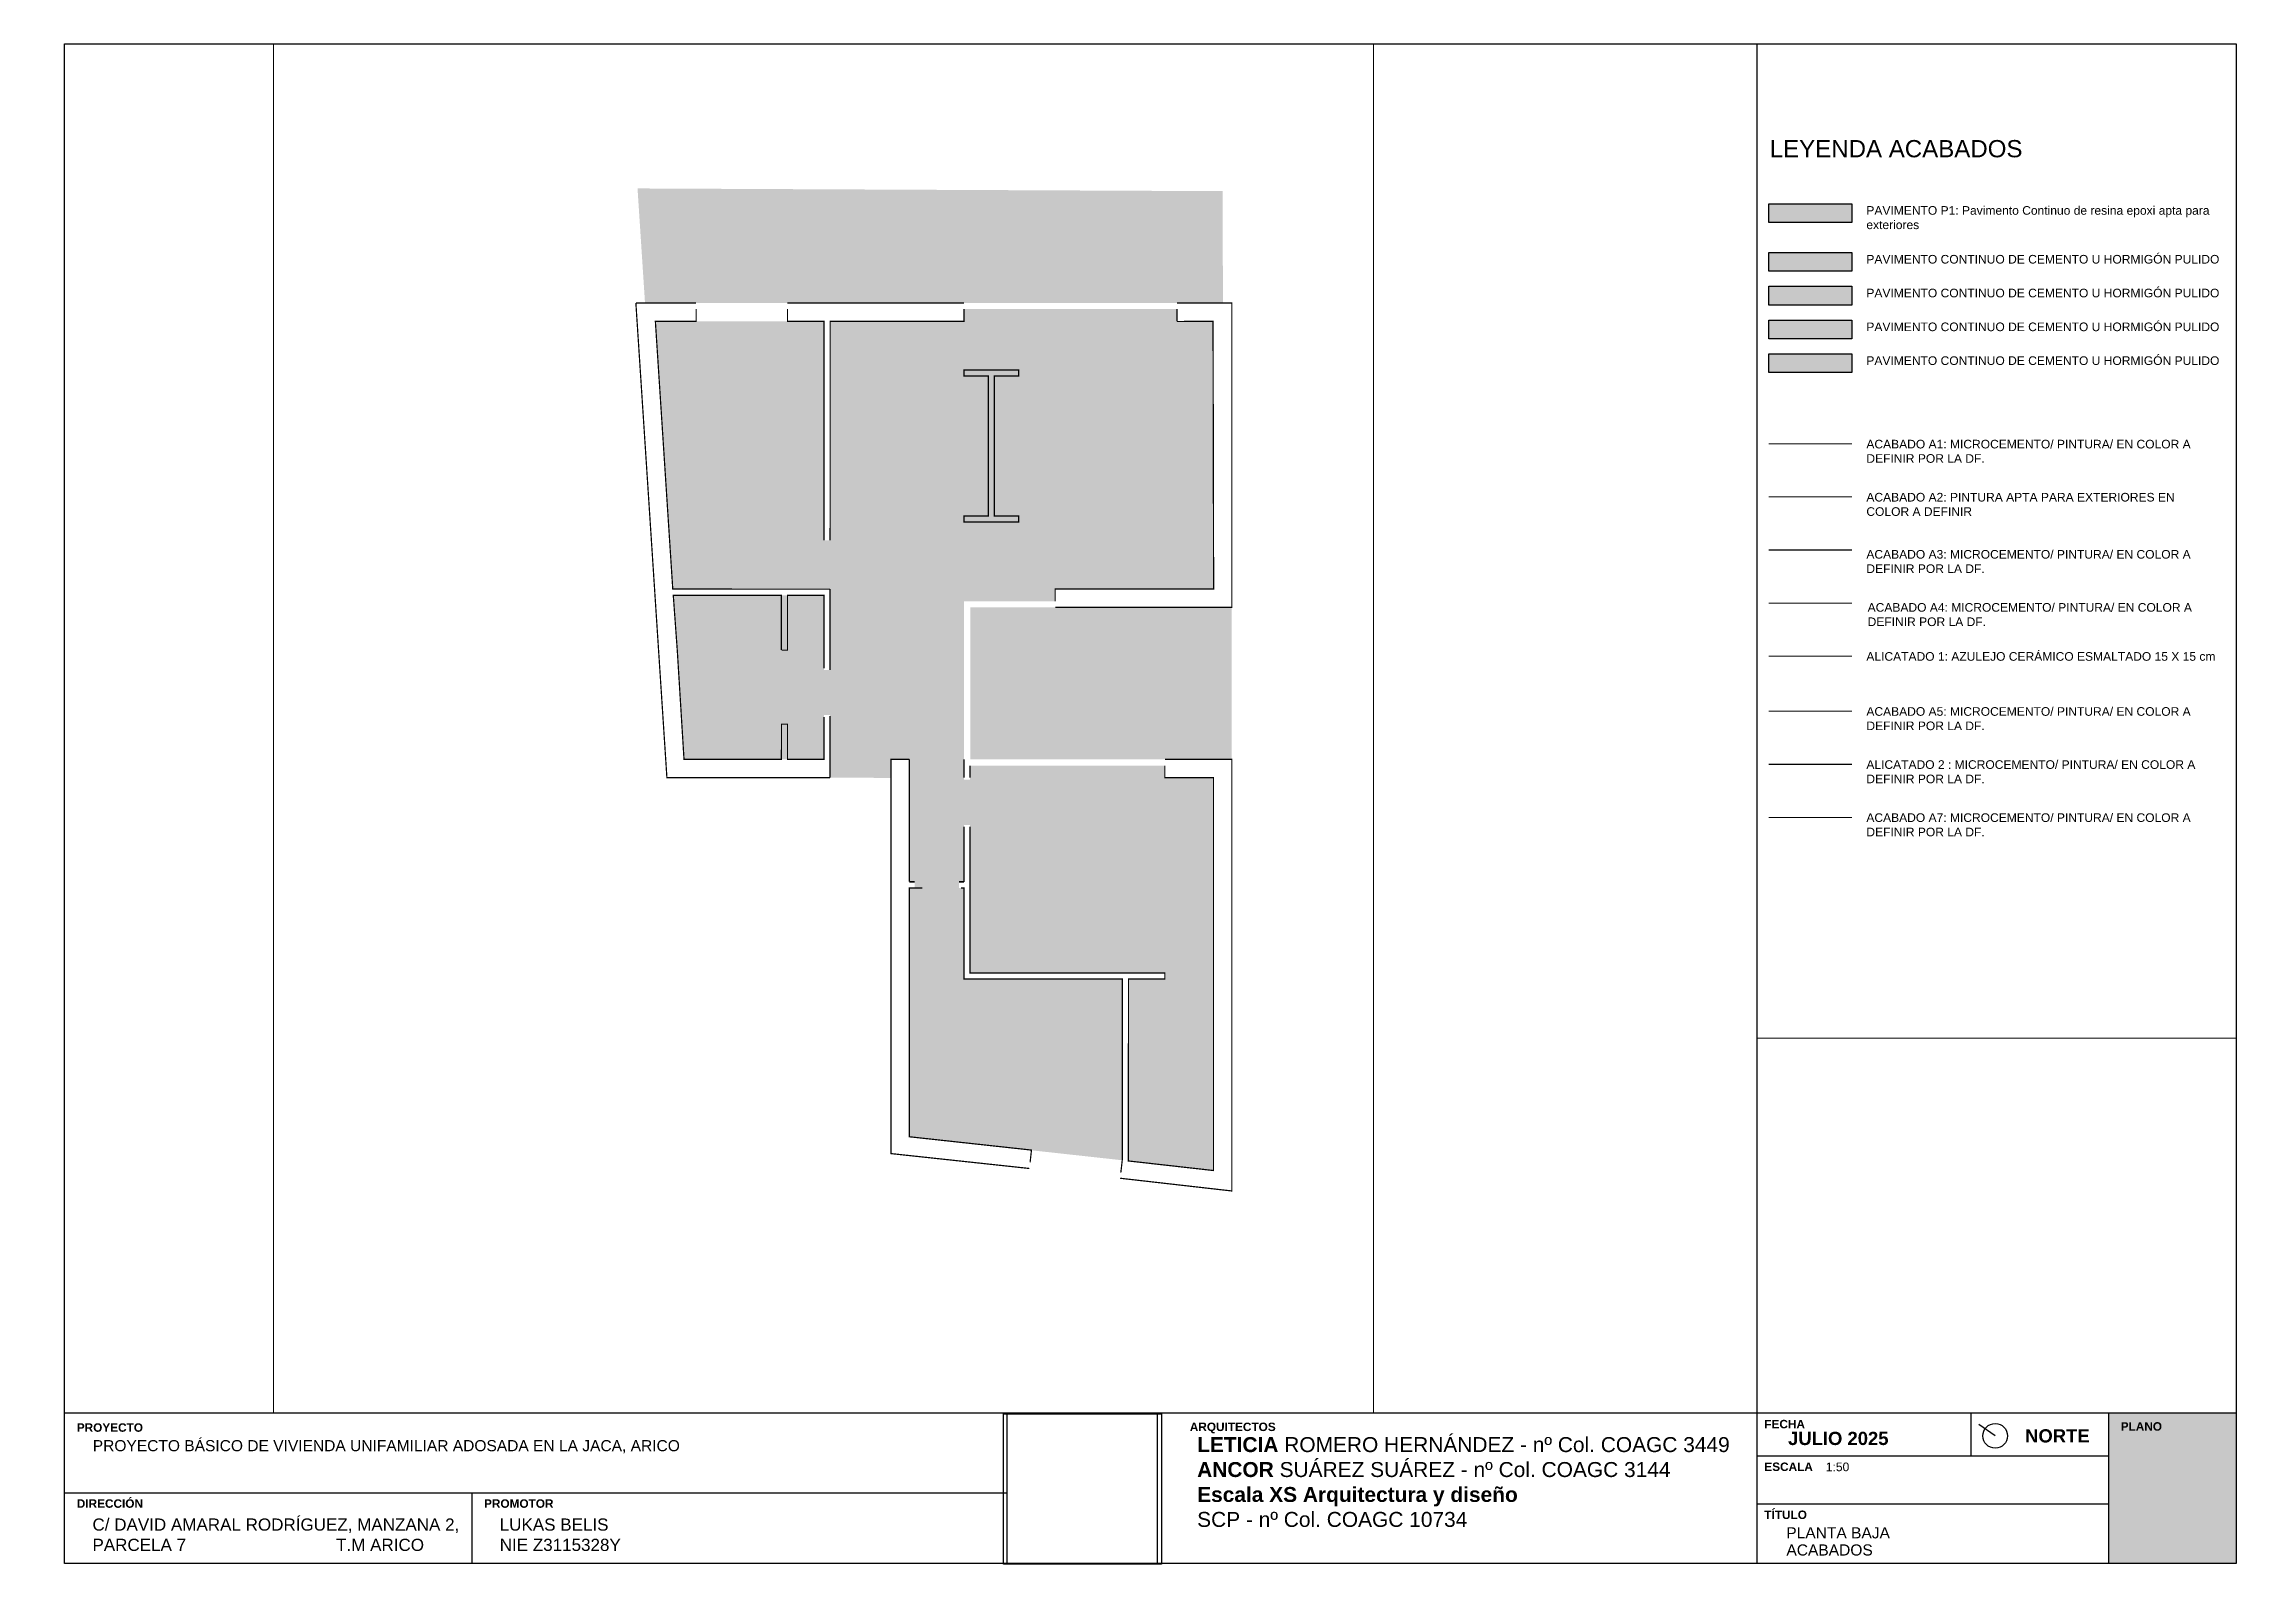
# Paper-space layout 'ACAB_PB' of a CAD drawing. Header units: metres, sheet in millimetres. Extents: x 0 to 414, y 1 to 291.
# The model-space entities are those that its viewports show. They can reach past a viewport. Long polylines and large blocks are cut down to what shows.
import ezdxf
from ezdxf.enums import TextEntityAlignment as Align

# ---------------------------------------------------------------- set-up
doc = ezdxf.new("R2010")
doc.units = ezdxf.units.M
doc.header["$XCLIPFRAME"] = 2
doc.linetypes.add('CONTINUA', pattern=[0])
doc.layers.add('02Acabados', color=7, linetype='Continuous', lineweight=30)
doc.layers.add('02Albañilería', color=7, linetype='Continuous', lineweight=30)
doc.layers.add('04Presentacion', color=7, linetype='Continuous')
doc.layers.add('04Ventana Presentación', color=250, linetype='Continuous')
for name, color, linetype, true_color in [('04Ventanas presentación', 7, 'Continuous', 0xffffff), ('PDF2_Rellenos sólidos', 7, 'Continuous', 0xffffff), ('PDF_Rellenos sólidos', 7, 'Continuous', 0xffffff)]:
    doc.layers.add(name, color=color, linetype=linetype, true_color=true_color)
doc.styles.add('ARIAL', font='arial.ttf')
doc.styles.add('BankGothic', font='bgothl.ttf')
doc.styles.get("Standard").update_dxf_attribs({"font": 'arial.ttf'})
picture_1 = doc.add_image_def('image1.png', size_in_pixel=(401, 382))

# ---------------------------------------------------------------- blocks, each defined once
blk = doc.blocks.new('_caratula hostel')
at = {"layer": '04Presentacion', "ltscale": 0.1}
h = blk.add_hatch(color=252, dxfattribs=at)
h.dxf.hatch_style = 1
h.paths.add_polyline_path([(414.1749168296822, 32.601640524066), (390.0840465432291, 32.601640524066), (390.0840465432293, 4.212580727186718), (414.1749168296822, 4.212580727186718)])
for p, q in [((182.1665553406386, 4.212580727679719), (182.1665553406386, 32.60164052435364)), ((210.5556151117204, 4.212580727392008), (210.5556151117204, 32.60164052406594)), ((323.7607147602142, 4.212580727186718), (323.7607147602142, 32.60164052406597)), ((414.1749168296822, 27.15349867860901), (414.1749168296824, 27.15349867860906)), ((323.7607147602142, 15.46721632333608), (390.0840465432293, 15.46721632333608))]:
    blk.add_line(p, q, dxfattribs=at)
at = {"layer": '04Presentacion', "linetype": 'Continuous'}
blk.add_lwpolyline([(4.202156111771159, 4.212580727186718), (4.202156111771159, 291.1723210841374), (414.1749168296822, 291.1723210841374), (414.1749168296822, 4.212580727186718)], close=True, dxfattribs=at)
at = {"layer": '04Presentacion', "ltscale": 0.1}
for points in [[(414.1749168296822, 32.601640524066), (4.202156092971791, 32.60164052406587)], [(364.0722309973929, 32.60164052406599), (364.0722309973929, 24.53986588300006)], [(390.0840465432293, 32.601640524066), (390.0840465432293, 4.212580727186718)], [(323.7607147602142, 24.53986588300006), (390.0840465432291, 24.53986588300006)], [(4.202156111771159, 17.58935318729391), (182.1665553406386, 17.58935318729391)], [(81.09053294565432, 17.58935318729391), (81.09053294565432, 4.212580727186718)]]:
    blk.add_lwpolyline(points, dxfattribs=at)
at = {"layer": '04Presentacion', "attachment_point": 1, "style": 'BankGothic'}
for s, insert, char_height, width in [('{\\fArial|b1|i0|c0|p34;\\C8;PROYECTO}', (6.498056713914427, 30.69526151757721), 1.594487527470779, 92.2528338314138), ('{\\fArial|b1|i0|c0|p34;\\C8;ARQUITECTOS}', (216.6322591028146, 30.8279542040379), 1.594487527470779, 92.2528338314138), ('{\\fArial|b1|i0|c0|p34;\\C8;FECHA}', (325.0977942040066, 31.34927578360067), 1.594487527470779, 92.2528338314138), ('{\\fArial|b1|i0|c0|p34;JULIO 2025}', (329.5790971778827, 29.08832323191613), 2.491386761673093, 155.1989321101103), ('{\\fArial|b1|i0|c0|p34;NORTE}', (374.325707584106, 29.57366095026289), 2.491386761673093, 155.1989321101103), ('{\\fArial|b1|i0|c0|p34;\\C8;PLANO}', (392.3799471453726, 30.90591970770044), 1.594487527470779, 92.2528338314138), ('{\\fArial|b0|i0|c0|p34;PROYECTO BÁSICO DE VIVIENDA UNIFAMILIAR ADOSADA EN LA JACA, ARICO}', (9.516266306721352, 27.52649924525766), 2.1, 171.1158461030153), ('{\\fArial|b1|i0|c0|p34;LETICIA\\fArial|b0|i0|c0|p34; ROMERO HERNÁNDEZ - nº Col. COAGC 3449\\fArial|b1|i0|c0|p34;\\PANCOR\\fArial|b0|i0|c0|p34; SUÁREZ SUÁREZ - nº Col. COAGC 3144\\P\\fArial|b1|i0|c0|p34;Escala XS Arquitectura y diseño\\fArial|b0|i0|c0|p34; \\PSCP - nº Col. COAGC 10734}', (218.0161293021254, 28.0919758843009), 2.825079538880173, 102.7773827197645), ('{\\fArial|b1|i0|c0|p34;\\C8;ESCALA}', (325.0977942040067, 23.29308141823382), 1.594487527470779, 92.2528338314138), ('{\\fArial|b1|i0|c0|p34;\\C8;DIRECCIÓN}', (6.49805671391446, 16.34256872224), 1.594487527470779, 92.2528338314138), ('{\\fArial|b0|i0|c0|p34;C/ DAVID AMARAL RODRÍGUEZ, MANZANA 2, PARCELA 7^I^I^I^IT.M ARICO}', (9.454740801173294, 12.72818856944692), 2.299999999999999, 72.03325064714258), ('{\\fArial|b1|i0|c0|p34;\\C8;PROMOTOR}', (83.38643355931896, 16.34256872224), 1.594487527470779, 92.2528338314138), ('{\\fArial|b0|i0|c0|p34;LUKAS BELIS\\PNIE Z3115328Y}', (86.34311763505644, 12.72818856944684), 2.299999999999999, 72.03325064714258), ('{\\fArial|b1|i0|c0|p34;\\C8;TÍTULO}', (325.0977942040067, 14.22043185856983), 1.594487527470779, 92.2528338314138)]:
    blk.add_mtext(s, dxfattribs=dict(at, insert=insert, char_height=char_height, width=width))
at = {"layer": '04Presentacion', "color": 252, "true_color": 0x939598, "style": 'ARIAL'}
blk.add_attdef('ESCALA', (336.7008910053264, 21.65806785816321), '', height=1.631071039444062, dxfattribs=at)
at = {"layer": '04Presentacion', "style": 'ARIAL'}
blk.add_attdef('LAMINA', text='', height=9.5, dxfattribs=at).set_placement((402.1294816864557, 11.87564876727992), align=Align.CENTER)
for tag, p in [('PLANTA', (329.2484716826496, 8.968635962129621)), ('PLANO', (329.2669092576834, 5.732480974009376))]:
    blk.add_attdef(tag, p, '', height=2.1, dxfattribs=at)
at = {"layer": '04Presentacion', "color": 7, "true_color": 0xffffff}
image = blk.add_image(picture_1, insert=(181.4856726645263, 4.089110263256921), size_in_units=(29.801081095159347, 28.38905979638621), dxfattribs=at)
image.set_boundary_path([(-0.5, -0.5), (400.4999999999999, 381.5)])
image.dxf.clipping = 0

msp = doc.modelspace()

# ---------------------------------------------------------------- hatches: boundary and pattern name
at = {"layer": '02Albañilería', "transparency": 33554483}
h = msp.add_hatch(color=142, dxfattribs=at)
h.dxf.hatch_style = 1
h.paths.add_polyline_path([(-92.11458585338914, 11.61753597071686), (-88.25492334386581, 11.61753597071686), (-88.25492334386581, 10.74517580129498), (-92.11458585338914, 10.74517580129498)])
h = msp.add_hatch(color=171, dxfattribs=at)
h.dxf.hatch_style = 1
h.paths.add_polyline_path([(-92.11458585338914, 9.350912763814568), (-88.25492334386581, 9.350912763814568), (-88.25492334386581, 8.478552594392688), (-92.11458585338914, 8.478552594392688)])
h = msp.add_hatch(color=151, dxfattribs=at)
h.dxf.hatch_style = 1
h.paths.add_polyline_path([(-92.11458585338914, 7.781421075652481), (-88.25492334386581, 7.781421075652481), (-88.25492334386581, 6.9090609062306), (-92.11458585338914, 6.9090609062306)])
h = msp.add_hatch(color=40, dxfattribs=at)
h.dxf.hatch_style = 1
h.paths.add_polyline_path([(-92.11458585338914, 6.211929387490393), (-88.25492334386581, 6.211929387490393), (-88.25492334386581, 5.339569218068511), (-92.11458585338914, 5.339569218068511)])
h = msp.add_hatch(color=142, dxfattribs=at)
h.dxf.hatch_style = 1
h.paths.add_polyline_path([(75.51026793562086, 4.070005084795817), (75.50605554512543, 5.908807768755274), (65.89226181050778, 5.953483563472721), (66.01540818856947, 4.070004715478534)])
at = {"layer": '02Albañilería', "true_color": 0xa953a0, "transparency": 33554483}
h = msp.add_hatch(color=215, dxfattribs=at)
h.dxf.hatch_style = 1
h.paths.add_polyline_path([(-92.11458585338914, 4.642437699328304), (-88.25492334386581, 4.642437699328304), (-88.25492334386581, 3.770077529906423), (-92.11458585338914, 3.770077529906423)])
at = {"layer": '02Albañilería', "transparency": 33554483}
h = msp.add_hatch(color=171, dxfattribs=at)
h.dxf.hatch_style = 1
h.paths.add_polyline_path([(75.35604070364292, 3.773992374227496), (74.75588370887264, 3.771146450176239), (74.75587726464742, 3.971146462463885), (71.25551552076863, 3.970008128745099), (71.25405311932869, 3.778393923645341), (69.05477766494906, 3.778387860738059), (69.0561459392317, 3.769995397566248), (69.05624003543988, 3.769995397566248), (69.05890792170243, -0.6289756532551323), (69.05708366519418, -0.6314423168345585), (69.05708366519418, -1.961394986286528), (68.95624003488109, -1.961394986593074), (68.95624003581241, -2.701394986044384), (69.05624003543988, -2.701394986044384), (69.05651911400096, -3.729128544914452), (70.05667671223395, -3.732582483253687), (70.05666885498792, -3.429143512234587), (70.35665620902117, -3.429137030549025), (70.35690298271803, -5.440635298419859), (70.4436786838985, -5.440623030266472), (70.4436786838985, -5.54064739063768), (71.1764221499402, -5.540647390637765), (71.17617660325334, -5.440623030266472), (71.25427772548308, -5.440623030266472), (71.25513371668517, -0.8291208390627318), (72.75453840493418, -0.8291269224672319), (72.75453840493418, -0.6289377802632786), (75.35762254348757, -0.6288662184949985)])
h = msp.add_hatch(color=151, dxfattribs=at)
h.dxf.hatch_style = 1
h.paths.add_polyline_path([(68.95624007932605, 3.769989845004962), (66.18543988607927, 3.769437857596358), (66.47303381301778, -0.629763609694515), (69.05890792170243, -0.6289756532551323), (69.05890792170243, 0.1710048955653107), (68.95708526674485, 0.1710048955653107)])
h = msp.add_hatch(color=40, dxfattribs=at)
h.dxf.hatch_style = 1
h.paths.add_polyline_path([(68.95624003488109, -0.7313949860257551), (66.47968523021599, -0.7315074977154002), (66.65603984032833, -3.429128646494298), (68.95624003581241, -3.429128646494298)])
h = msp.add_hatch(color=142, dxfattribs=at)
h.dxf.hatch_style = 1
h.paths.add_polyline_path([(75.65605565876757, -3.429147267950476), (75.65580284054766, -0.9291187001295568), (71.35945251675518, -0.9282517819088837), (71.35941683971481, -3.428212060611045)])
at = {"layer": '02Albañilería', "true_color": 0xa953a0, "transparency": 33554483}
h = msp.add_hatch(color=215, dxfattribs=at)
h.dxf.hatch_style = 1
h.paths.add_polyline_path([(74.55609273900173, -3.729148689318027), (74.55607862714923, -3.529147265344839), (71.35470275834074, -3.529158397268211), (71.35461500942394, -3.759399318280351), (71.25469956082514, -3.759399318280351), (71.25469956082514, -4.505580484552076), (71.35469956082515, -4.505580403937209), (71.3557889302233, -6.936985283006702), (74.5560787928298, -6.936985283144586), (74.5560787928298, -7.037009644447657), (73.9590855631127, -7.037009644447657), (73.95605557955031, -10.02707245895006), (75.35605549928215, -10.18465908235426), (75.35605062730116, -3.729145843952814)])
h = msp.add_hatch(color=215, dxfattribs=at)
h.dxf.hatch_style = 1
h.paths.add_polyline_path([(71.25578893022346, -5.540647390637747), (70.35691525386018, -5.540659658791152), (70.3574171377451, -9.631608483643834), (73.85605557955029, -10.01581626968881), (73.85605333149724, -7.037009644449348), (71.25578893022335, -7.037009644447667)])

# ---------------------------------------------------------------- linework, layer by layer
at = {"layer": '02Acabados', "color": 9, "true_color": 0xd19cc7}
for points, const_width in [([(65.86508789347596, 4.070005056446568), (66.85539489799027, 4.069985842214457)], 0.02), ([(69.05624003543988, -3.729128646494253), (66.3750778235015, -3.730104543465891), (65.86508789347596, 4.070005056446568)], 0.02), ([(68.35544304086335, 4.06997972917275), (71.25551548981952, 4.070005063684568)], 0.02), ([(74.75587726464738, 4.070005048984675), (75.65605553912081, 4.07000508608376), (75.65633086234294, -0.9290057741602524), (72.75453840493418, -0.9290057741602524)], 0.02), ([(-92.11458585338914, -2.000753339664576), (-88.25492334386581, -2.000753339664576)], 0.05), ([(74.55607829579282, -3.429147265368122), (75.65605565876757, -3.429147267950476), (75.65605549831906, -10.52032106826997), (73.82237940491589, -10.31142851911166)], 0.02), ([(72.330973350366, -10.1508472697784), (70.05702658361784, -9.906210795045144), (70.05702658361784, -3.732582445031294)], 0.02)]:
    msp.add_lwpolyline(points, dxfattribs=dict(at, const_width=const_width))
at = {"layer": '02Acabados', "color": 222}
for points, const_width in [([(66.85539489799027, 3.969983797183438), (66.85539489799027, 3.769437857596358), (66.18543988607922, 3.769437857596358), (66.47121116743807, -0.6297641642127801), (69.0570836663217, -0.6314405794754663)], 0.02), ([(68.95624007932605, 0.1710048955653107), (68.95621622794313, 3.76998984484689), (68.35664014196207, 3.770370969499726), (68.35583993260971, 3.969998943428148)], 0.02), ([(71.35470004589007, -3.729148688601092), (71.35444631182366, -3.529158358769683)], 0.02), ([(74.55607879282985, -3.529158358769684), (74.55609273900173, -3.729148689318027), (75.35605062730116, -3.729145843952814), (75.35605549928215, -10.18465908235426), (73.95605557955031, -10.02707245895006), (73.9590855631127, -7.037009644447657), (74.55607879282985, -7.037009644447657), (74.55607879282985, -6.936985283144586), (71.35578893022347, -6.936985283144881), (71.35578893022347, -4.535831074276064)], 0.02), ([(-92.11458585338914, -4.465632063097807), (-88.25492334386581, -4.465632063097807)], 0.05), ([(72.34200183138744, -10.05190544935066), (72.36511012680283, -9.8484355762684), (70.35716606991456, -9.629556175585895), (70.35716606991456, -5.540659692692649), (70.57372408796192, -5.54064739063768)], 0.02), ([(71.20630668508085, -5.540647390637733), (71.2557889302234, -5.540647390637733), (71.25578893022342, -7.037009644447667), (73.85605561092054, -7.037009644447629), (73.85605557955087, -10.01576093083594), (73.83286511402498, -10.21922146106661)], 0.02)]:
    msp.add_lwpolyline(points, dxfattribs=dict(at, const_width=const_width))
at = {"layer": '02Acabados', "color": 171}
for points, const_width in [([(71.25551552089323, 3.970409944586315), (71.2555154587458, 3.77000504898465), (69.05787618722597, 3.77018802692671), (69.05629434738132, 0.1710048955653107)], 0.02), ([(74.75587726464738, 3.971146462463885), (74.75632071048454, 3.767761340719225)], 0.02), ([(-92.11458585338914, 0.4641253837686535), (-88.25492334386581, 0.4641253837686535)], 0.05), ([(69.05624003543988, -1.961394986286528), (69.05583466334632, -0.6289778232178876)], 0.02), ([(74.75630965628741, -0.6288647066467945), (72.75453840493418, -0.6288596737024861), (72.75453840493418, -0.8292514298233228)], 0.02), ([(69.05624003543988, -3.729128646494253), (69.05624003543988, -2.716394985941938)], 0.02), ([(70.35665620902117, -3.429137030549025), (70.05665620902121, -3.429144798746374), (70.05736380904139, -3.732583751646341)], 0.02), ([(70.35665622265626, -3.429248172692123), (70.35690290909524, -5.440035185361406)], 0.02), ([(71.25469956082514, -3.729148688835856), (71.25470572108412, -3.42911332389216)], 0.02), ([(71.2557889302234, -5.440623030266454), (71.25578893022363, -4.535831154890946)], 0.02)]:
    msp.add_lwpolyline(points, dxfattribs=dict(at, const_width=const_width))
at = {"layer": '02Acabados', "color": 61}
for points, const_width in [([(74.7558772646475, 3.767760373862806), (75.34803364980857, 3.769051467732864), (75.3576225435052, -0.6288662675848427), (74.75587691526101, -0.6284847337925257)], 0.02), ([(-92.11458585338914, -14.41591174380528), (-88.25492334386581, -14.41591174380528)], 0.05)]:
    msp.add_lwpolyline(points, dxfattribs=dict(at, const_width=const_width))
at = {"layer": '02Acabados', "color": 32, "true_color": 0xcd6928}
for points, const_width in [([(72.1552499525655, 2.970681082313411), (72.1552499525655, 2.870681082313417), (71.75551548981952, 2.870681082313417), (71.75551548981952, 0.5706810823134063), (72.1552499525655, 0.5706810823134063), (72.15526022924469, 0.4707736318479761), (71.25551548981952, 0.470681082313412), (71.2555052036206, 0.5706810812553443), (71.6552499525655, 0.5706810823134063), (71.6552499525655, 2.870681082313417), (71.25551548981952, 2.870681082313417), (71.25551548981952, 2.970681082313411), (72.1552499525655, 2.970681082313411)], 0.02), ([(-92.11458585338914, -16.88079046723851), (-88.25492334386581, -16.88079046723851)], 0.05)]:
    msp.add_lwpolyline(points, dxfattribs=dict(at, const_width=const_width))
at = {"layer": '02Acabados', "color": 142}
for points, const_width in [([(68.25624003488105, -1.633099262378879), (68.25624003488105, -0.7321532471791344), (66.47968523021599, -0.7315074977154002), (66.5455550743406, -1.639090369884975)], 0.02), ([(-92.11458585338914, -9.395389509964266), (-88.25492334386581, -9.395389509964266)], 0.05)]:
    msp.add_lwpolyline(points, dxfattribs=dict(at, const_width=const_width))
at = {"layer": '02Acabados', "color": 174, "true_color": 0x0000a5}
for points, const_width in [([(68.95624003488109, -1.931394986025757), (68.95624003488109, -0.7313949860257551), (68.35624003488105, -0.7321532471791344), (68.35624003488105, -1.633627254425611), (68.25824518025439, -1.633627254425611)], 0.02), ([(66.5455550743406, -1.639090369884975), (66.65603984032833, -3.429128646494298), (68.25624003581235, -3.429101388057027), (68.25824518025439, -2.850261815813006), (68.35624003581239, -2.850261815813006), (68.35624003581239, -3.429101388057027), (68.95624003581241, -3.429101388057027), (68.95624003581241, -2.731394985839493)], 0.02), ([(-92.11458585338914, -11.95103302037205), (-88.25492334386581, -11.95103302037205)], 0.05)]:
    msp.add_lwpolyline(points, dxfattribs=dict(at, const_width=const_width))
at = {"layer": '02Acabados', "color": 42, "true_color": 0xc29100}
for points, const_width in [([(70.35690299411152, -5.440021649904117), (70.44533613344151, -5.440623030266472)], 0.03), ([(71.17629937659677, -5.440623030266454), (71.2557889302234, -5.440623030266454)], 0.03), ([(-92.11458585338914, -6.930510786531037), (-88.25492334386581, -6.930510786531037)], 0.05)]:
    msp.add_lwpolyline(points, dxfattribs=dict(at, const_width=const_width))
at = {"layer": '02Albañilería', "color": 142, "transparency": 33554585}
msp.add_lwpolyline([(-92.11458585338914, 11.61753597071686), (-88.25492334386581, 11.61753597071686), (-88.25492334386581, 10.74517580129498), (-92.11458585338914, 10.74517580129498)], close=True, dxfattribs=at)
at = {"layer": '02Albañilería', "color": 171, "transparency": 33554585}
msp.add_lwpolyline([(-92.11458585338914, 9.350912763814568), (-88.25492334386581, 9.350912763814568), (-88.25492334386581, 8.478552594392688), (-92.11458585338914, 8.478552594392688)], close=True, dxfattribs=at)
at = {"layer": '02Albañilería', "color": 151, "transparency": 33554585}
msp.add_lwpolyline([(-92.11458585338914, 7.781421075652481), (-88.25492334386581, 7.781421075652481), (-88.25492334386581, 6.9090609062306), (-92.11458585338914, 6.9090609062306)], close=True, dxfattribs=at)
at = {"layer": '02Albañilería', "color": 40, "transparency": 33554585}
msp.add_lwpolyline([(-92.11458585338914, 6.211929387490393), (-88.25492334386581, 6.211929387490393), (-88.25492334386581, 5.339569218068511), (-92.11458585338914, 5.339569218068511)], close=True, dxfattribs=at)
at = {"layer": '02Albañilería', "color": 215, "true_color": 0xa953a0, "transparency": 33554585}
msp.add_lwpolyline([(-92.11458585338914, 4.642437699328304), (-88.25492334386581, 4.642437699328304), (-88.25492334386581, 3.770077529906423), (-92.11458585338914, 3.770077529906423)], close=True, dxfattribs=at)

# ---------------------------------------------------------------- texts
at = {"layer": '02Acabados', "transparency": 33554687, "attachment_point": 1}
for s, width, heights, insert, char_height in [('LEYENDA ACABADOS', 21.87330030741646, [0], (-92.07302158948141, 14.5715754575217), 0.8), ('PAVIMENTO P1: Pavimento Continuo de resina epoxi apta para exteriores', 16.70561292052775, [0], (-87.58408982327455, 11.50361166133837), 0.4), ('PAVIMENTO CONTINUO DE CEMENTO U HORMIGÓN PULIDO', 22.87512194267924, [0], (-87.58408982327455, 9.23698845443608), 0.4), ('PAVIMENTO CONTINUO DE CEMENTO U HORMIGÓN PULIDO', 22.87512194267924, [0], (-87.58408982327455, 7.667496766273991), 0.4), ('PAVIMENTO CONTINUO DE CEMENTO U HORMIGÓN PULIDO', 22.87512194267924, [0], (-87.58408982327455, 6.098005078111903), 0.4), ('PAVIMENTO CONTINUO DE CEMENTO U HORMIGÓN PULIDO', 22.87512194267924, [0], (-87.58408982327455, 4.528513389949814), 0.4), ('ACABADO A1: MICROCEMENTO/ PINTURA/ EN COLOR A DEFINIR POR LA DF. ', 16.33325536165716, [1.354693856910891], (-87.58408982327455, 0.6520685149658974), 0.4), ('ACABADO A2: PINTURA APTA PARA EXTERIORES EN COLOR A DEFINIR  ', 16.2693098586144, [1.863207333271694], (-87.58408982327455, -1.812810208467332), 0.4), ('ACABADO A3: MICROCEMENTO/ PINTURA/ EN COLOR A DEFINIR POR LA DF. ', 16.32162093230931, [1.648619335677626], (-87.5840898232745, -4.465632063097807), 0.4), ('ACABADO A4: MICROCEMENTO/ PINTURA/ EN COLOR A DEFINIR POR LA DF. ', 16.34682753352149, [2.404122715573286], (-87.52535160892558, -6.930510786531037), 0.4), ('ALICATADO 1: AZULEJO CERÁMICO ESMALTADO 15 X 15 cm', 22.87512194267924, [0], (-87.58408982327455, -9.207446378767022), 0.4), ('ACABADO A5: MICROCEMENTO/ PINTURA/ EN COLOR A DEFINIR POR LA DF. ', 16.325572172708, [1.450171788660319], (-87.58408982327455, -11.7630898891748), 0.4), ('ALICATADO 2 : MICROCEMENTO/ PINTURA/ EN COLOR A DEFINIR POR LA DF. ', 16.37614486011284, [1.702914831321542], (-87.58408982327455, -14.22796861260804), 0.4), ('ACABADO A7: MICROCEMENTO/ PINTURA/ EN COLOR A DEFINIR POR LA DF. ', 16.32556818558373, [3.067736729009758], (-87.58408982327455, -16.69284733604127), 0.4)]:
    msp.add_mtext_dynamic_manual_height_columns(s, width=width, gutter_width=1, heights=heights, dxfattribs=dict(at, insert=insert, char_height=char_height))

psp = doc.layouts.new('ACAB_PB')

# ---------------------------------------------------------------- hatches: boundary and pattern name
at = {"layer": 'PDF2_Rellenos sólidos', "transparency": 33554559}
h = psp.add_hatch(color=256, dxfattribs=at)
h.paths.add_polyline_path([(0.2777777777777778, 1.902777777777777), (16.20833333333333, 1.902777777777777)], flags=0)
h.paths.add_polyline_path([(16.20833333333333, 1.902777777777777), (16.20833333333333, 11.41666666666666)], flags=0)
h.paths.add_polyline_path([(16.20833333333333, 11.41666666666666), (0.2777777777777778, 11.41666666666666)], flags=0)
h.paths.add_polyline_path([(0.2777777777777778, 11.41666666666666), (0.2777777777777778, 1.902777777777777)], flags=0)
h = psp.add_hatch(color=256, dxfattribs=at)
h.paths.add_polyline_path([(0.2777777777777778, 1.458333333333333), (16.20833333333333, 1.458333333333333)], flags=0)
h.paths.add_polyline_path([(16.20833333333333, 1.458333333333333), (16.20833333333333, 1.73611111111111)], flags=0)
h.paths.add_polyline_path([(16.20833333333333, 1.73611111111111), (0.2777777777777778, 1.73611111111111)], flags=0)
h.paths.add_polyline_path([(0.2777777777777778, 1.73611111111111), (0.2777777777777778, 1.458333333333333)], flags=0)
at = {"layer": 'PDF_Rellenos sólidos', "linetype": 'CONTINUA', "transparency": 33554559}
h = psp.add_hatch(color=256, dxfattribs=at)
h.paths.add_polyline_path([(0.4305555555555556, 2.069444444444444), (11.18055555555555, 2.069444444444444)], flags=0)
h.paths.add_polyline_path([(11.18055555555555, 2.069444444444444), (11.18055555555555, 16.04166666666666)], flags=0)
h.paths.add_polyline_path([(11.18055555555555, 16.04166666666666), (0.4305555555555556, 16.04166666666666)], flags=0)
h.paths.add_polyline_path([(0.4305555555555556, 16.04166666666666), (0.4305555555555556, 2.069444444444444)], flags=0)
h = psp.add_hatch(color=256, dxfattribs=at)
h.paths.add_polyline_path([(0.4305555555555556, 1.583333333333333), (11.15277777777778, 1.583333333333333)], flags=0)
h.paths.add_polyline_path([(11.15277777777778, 1.583333333333333), (11.15277777777778, 1.86111111111111)], flags=0)
h.paths.add_polyline_path([(11.15277777777778, 1.86111111111111), (0.4305555555555556, 1.86111111111111)], flags=0)
h.paths.add_polyline_path([(0.4305555555555556, 1.86111111111111), (0.4305555555555556, 1.583333333333333)], flags=0)

# ---------------------------------------------------------------- linework, layer by layer
at = {"layer": '04Presentacion'}
psp.add_lwpolyline([(323.7607147602142, 32.60164052406597), (323.7607147602142, 291.1723210841374)], dxfattribs=at)
at = {"layer": '04Ventana Presentación', "lineweight": 30, "ltscale": 0.2}
psp.add_lwpolyline([(368.686959113281, 28.32860070783353), (365.6152535296278, 30.50403410582579)], dxfattribs=at)
at = {"layer": '04Ventana Presentación'}
psp.add_circle((368.686959113281, 28.32860070783353), 2.334761433964002, dxfattribs=at).dxf.unprotected_set("ltscale", 0)

# ---------------------------------------------------------------- block references
at = {"layer": '04Presentacion'}
ref = psp.add_blockref('_caratula hostel', (0, 0), dxfattribs=at)
ref.add_attrib('ESCALA', '1:50', (336.7008910053264, 21.65806785816321), dxfattribs={"color": 252, "true_color": 0x939598, "height": 1.631071039444062, "style": 'ARIAL'})
ref.add_attrib('PLANTA', 'PLANTA BAJA', (329.2484716826496, 8.968635962129621), dxfattribs={"height": 2.1, "style": 'ARIAL'})
ref.add_attrib('PLANO', 'ACABADOS', (329.2669092576834, 5.732480974009376), dxfattribs={"height": 2.1, "style": 'ARIAL'})

# ---------------------------------------------------------------- viewports
at = {"layer": '04Ventana Presentación', "color": 7, "true_color": 0xffffff}
psp.add_viewport(center=(147.4887896016443, 161.8869808041017), size=(207.679134170612, 258.5706805600714), view_center_point=(68.94920637129373, -2.921472083322878), view_height=22.50230334739743, dxfattribs=at)
psp.add_viewport(center=(368.9678157949483, 197.3077210407464), size=(90.41420206946805, 187.7292000867819), view_center_point=(-81.53300834019274, -4.044296157165161), view_height=46.16760520555476, status=3, dxfattribs=at)

doc.saveas('drawing.dxf')
